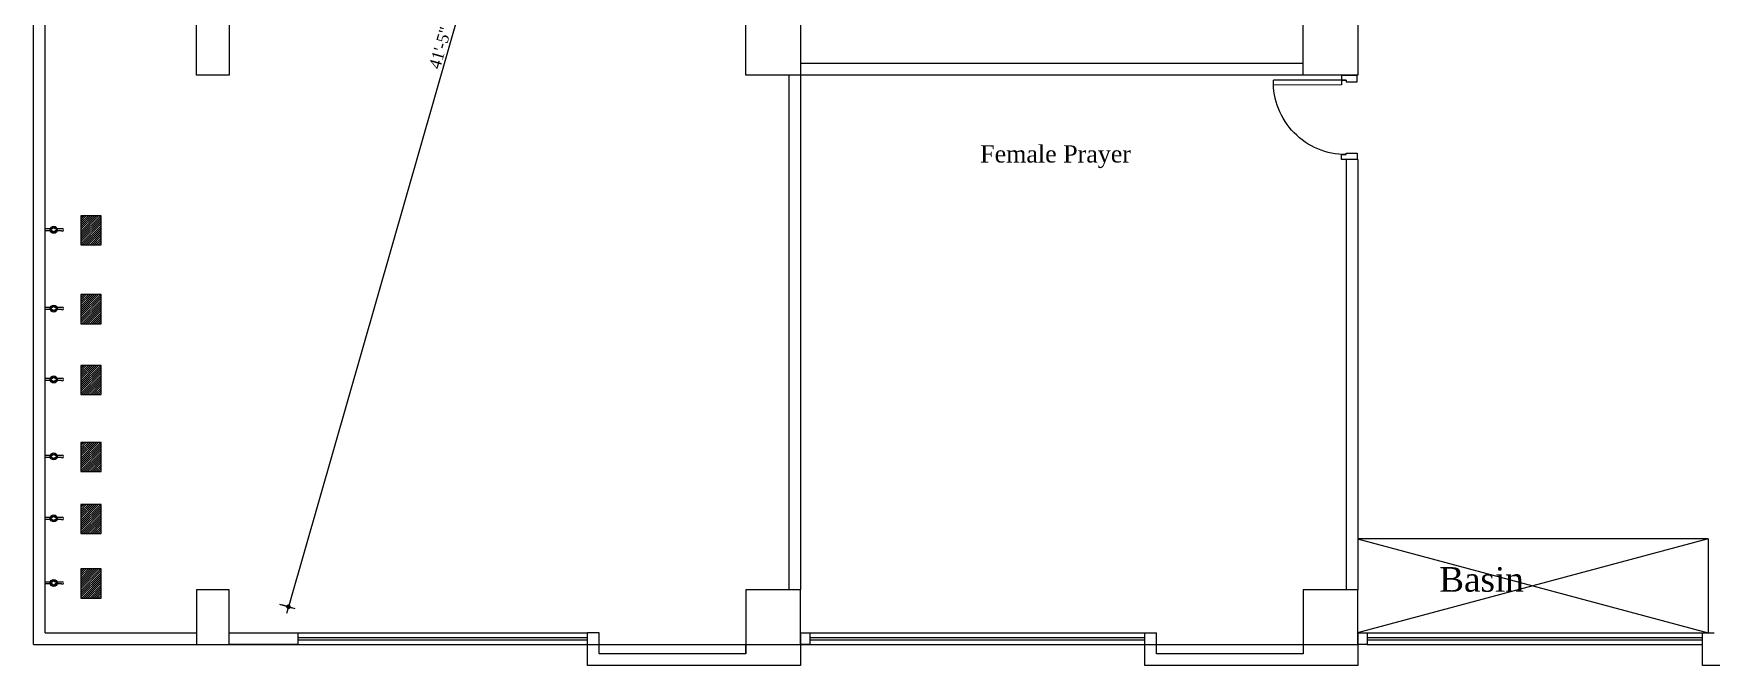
# Model space of a CAD drawing. Header units: inches. Extents: x -98933 to 1585249, y -3352739 to 192771.
# Drawn here: x 38847 to 39568, y 49740 to 50011 of the extents above; entities that cross this region are included whole.
import ezdxf

# ---------------------------------------------------------------- set-up
doc = ezdxf.new("R2010")
doc.units = ezdxf.units.IN
doc.header["$MEASUREMENT"] = 0
doc.header["$PDMODE"] = 35
doc.layers.get('0').update_dxf_attribs({"lineweight": 0})
doc.layers.get('Defpoints').update_dxf_attribs({"lineweight": 0})
for name, color, linetype, lineweight in [('COLUMN-2', 102, 'Continuous', 0), ('dia sp', 170, 'Continuous', 0), ('DIM_WORKING', 7, 'Continuous', 0), ('DOOR', 222, 'Continuous', 0), ('HATCH', 252, 'Continuous', 0), ('Layer1', 134, 'Continuous', 0), ('Stair', 171, 'Continuous', 0), ('SYMBLE', 86, 'Continuous', 0), ('TEX', 7, 'Continuous', 0), ('WALL (I)', 7, 'Continuous', 0), ('window', 140, 'Continuous', 0)]:
    doc.layers.add(name, color=color, linetype=linetype, lineweight=lineweight)
doc.styles.add('ARCH', font='times.ttf')
doc.styles.add('REG', font='times.ttf')
doc.dimstyles.new('Dim-Pres', dxfattribs={"dimtxt": 5.5, "dimasz": 2, "dimexe": 1.5, "dimexo": 1.5, "dimgap": 1, "dimtad": 3, "dimdec": 0, "dimzin": 3, "dimdsep": 46, "dimlunit": 4, "dimtxsty": 'REG', "dimblk": 'point', "dimcen": 2, "dimclrd": 256, "dimclre": 256, "dimclrt": 7, "dimadec": 0, "dimazin": 0, "dimtfac": 0.75, "dimtdec": 0, "dimtmove": 1, "dimatfit": 3, "dimldrblk": 'point', "dimfxl": 0, "dimtolj": 1, "dimtzin": 0, "dimlwd": -1, "dimlwe": -1, "dimarcsym": 1})

# ---------------------------------------------------------------- blocks, each defined once
blk = doc.blocks.new('TGH')
at = {"layer": 'Stair', "linetype": 'Continuous'}
for p, q in [((67647.34, -30194.16), (67645.86, -30194.16)), ((67647.34, -30194.69), (67645.86, -30194.69)), ((67647.88, -30194.16), (67647.61, -30194.16)), ((67647.88, -30194.69), (67647.61, -30194.69)), ((67649.01, -30194.16), (67648.73, -30194.16)), ((67649.01, -30194.69), (67648.73, -30194.69)), ((67650.49, -30194.16), (67649.27, -30194.16)), ((67650.49, -30194.69), (67649.27, -30194.69))]:
    blk.add_line(p, q, dxfattribs=at)
for radius in [1, 0.75]:
    blk.add_circle((67648.31, -30194.42), radius, dxfattribs=at)
for centre, radius, start, end in [((67648.31, -30194.42), 0.5, 32.1546, 147.8454), ((67648.31, -30194.42), 0.5, 212.1546, 327.8454), ((67650.75, -30194.42), 0.375, 225.203, 134.797)]:
    blk.add_arc(centre, radius, start, end, dxfattribs=at)
blk = doc.blocks.new('A$C2D517346')
at = {"layer": 'DOOR'}
for p, q in [((2.25, 5.25), (2.25, 39.99)), ((4.5, 7.5), (4.59, 39.99)), ((0, 7.5), (4.5, 7.5))]:
    blk.add_line(p, q, dxfattribs=at)
for points in [[(0, 7.5), (2.25, 7.5), (2.25, 5.25), (3, 5.25), (3, 0), (0, 0)], [(40, 7.5), (37.75, 7.5), (37.75, 5.25), (37, 5.25), (37, 0), (40, 0)]]:
    blk.add_lwpolyline(points, close=True, dxfattribs=at)
blk.add_arc((3, 5.25), 34.75, 0, 91.23748, dxfattribs=at)
blk = doc.blocks.new('dot')
at = {"color": 4}
for p, q in [((-1.5, 0), (1.5, 0)), ((0, 1.5), (0, -1.5))]:
    blk.add_line(p, q, dxfattribs=at)
at = {"color": 6, "const_width": 0.5}
blk.add_lwpolyline([(-0.25, 0, 1), (0.25, 0, 1)], format="xyb", close=True, dxfattribs=at)
blk = doc.blocks.new('point')
blk.add_blockref('dot', (0, 0))
blk = doc.blocks.new('*D557')
at = {"layer": 'Defpoints', "color": 0, "ltscale": 30, "transparency": 16777216}
for p in [(39068.27, 50250.05), (38931.01, 49772.04), (38956.51, 49764.72)]:
    blk.add_point(p, dxfattribs=at)
at = {"layer": 'Layer1', "ltscale": 30, "transparency": 16777216}
for p, q in [((39093.21, 50240.81), (38957.06, 49766.65)), ((39089.92, 50243.84), (39095.21, 50242.32)), ((38952.66, 49765.83), (38957.95, 49764.31))]:
    blk.add_line(p, q, dxfattribs=at)
at = {"layer": 'Layer1', "ltscale": 30, "transparency": 16777216, "xscale": 2, "yscale": 2, "zscale": 2}
for p, rotation in [((39093.77, 50242.73), 73.9788591265427), ((38956.51, 49764.72), 253.9788591265427)]:
    blk.add_blockref('point', p, dxfattribs=dict(at, rotation=rotation))
at = {"layer": 'Layer1', "color": 7, "ltscale": 30, "transparency": 16777216, "insert": (39021.73, 50004.71), "char_height": 5, "attachment_point": 5, "rotation": 73.97886, "style": 'REG'}
blk.add_mtext('\\A1;41\'-5"', dxfattribs=at)

msp = doc.modelspace()

# ---------------------------------------------------------------- hatches: boundary and pattern name
at = {"layer": 'dia sp', "ltscale": 30}
h = msp.add_hatch(dxfattribs=at)
h.set_pattern_fill('ANSI31', scale=5, style=0)
h.set_pattern_definition([(45, (29983.07034, 51646.4181), (-0.44194174, 0.44194174), [])])
h.paths.add_polyline_path([(38867.39, 49932.6), (38867.39, 49920.07), (38876.01, 49920.07), (38876.01, 49932.6)])
h = msp.add_hatch(dxfattribs=at)
h.set_pattern_fill('ANSI31', scale=5, style=0)
h.set_pattern_definition([(45, (29983.07034, 51612.60153), (-0.44194174, 0.44194174), [])])
h.paths.add_polyline_path([(38867.39, 49898.79), (38867.39, 49886.25), (38876.01, 49886.25), (38876.01, 49898.79)])
h = msp.add_hatch(dxfattribs=at)
h.set_pattern_fill('ANSI31', scale=5, style=0)
h.set_pattern_definition([(45, (29983.07034, 51582.16106), (-0.44194174, 0.44194174), [])])
h.paths.add_polyline_path([(38867.39, 49868.35), (38867.39, 49855.81), (38876.01, 49855.81), (38876.01, 49868.35)])
h = msp.add_hatch(dxfattribs=at)
h.set_pattern_fill('ANSI31', scale=5, style=0)
h.set_pattern_definition([(45, (29983.07034, 51549.1087), (-0.44194174, 0.44194174), [])])
h.paths.add_polyline_path([(38867.39, 49835.3), (38867.39, 49822.76), (38876.01, 49822.76), (38876.01, 49835.3)])
h = msp.add_hatch(dxfattribs=at)
h.set_pattern_fill('ANSI31', scale=5, style=0)
h.set_pattern_definition([(45, (29983.07034, 51522.48934), (-0.44194174, 0.44194174), [])])
h.paths.add_polyline_path([(38867.39, 49808.68), (38867.39, 49796.14), (38876.01, 49796.14), (38876.01, 49808.68)])
h = msp.add_hatch(dxfattribs=at)
h.set_pattern_fill('ANSI31', scale=5, style=0)
h.set_pattern_definition([(45, (29983.07034, 51494.7865), (-0.44194174, 0.44194174), [])])
h.paths.add_polyline_path([(38867.39, 49780.97), (38867.39, 49768.43), (38876.01, 49768.43), (38876.01, 49780.97)])

# ---------------------------------------------------------------- linework, layer by layer
at = {"layer": 'COLUMN-2', "color": 7}
for points in [[(38917.01, 50016.54), (38931.01, 50016.54), (38931.01, 49993.04), (38917.01, 49993.04)], [(39153.01, 50016.54), (39176.51, 50016.54), (39176.51, 49993.04), (39153.01, 49993.04)], [(39392.51, 50016.54), (39416.01, 50016.54), (39416.01, 49993.04), (39392.51, 49993.04)], [(38917.01, 49748.54), (38931.01, 49748.54), (38931.01, 49772.04), (38917.01, 49772.04)], [(39153.01, 49748.54), (39176.51, 49748.54), (39176.51, 49772.04), (39153.01, 49772.04)], [(39392.51, 49748.54), (39416.01, 49748.54), (39416.01, 49772.04), (39392.51, 49772.04)]]:
    msp.add_lwpolyline(points, close=True, dxfattribs=at)
at = {"layer": 'dia sp', "color": 7, "ltscale": 30}
for points in [[(38876.01, 49932.6), (38867.39, 49932.6), (38867.39, 49920.07), (38876.01, 49920.07)], [(38876.01, 49898.79), (38867.39, 49898.79), (38867.39, 49886.25), (38876.01, 49886.25)], [(38876.01, 49868.35), (38867.39, 49868.35), (38867.39, 49855.81), (38876.01, 49855.81)], [(38876.01, 49835.3), (38867.39, 49835.3), (38867.39, 49822.76), (38876.01, 49822.76)], [(38876.01, 49808.68), (38867.39, 49808.68), (38867.39, 49796.14), (38876.01, 49796.14)], [(38876.01, 49780.97), (38867.39, 49780.97), (38867.39, 49768.43), (38876.01, 49768.43)]]:
    msp.add_lwpolyline(points, close=True, dxfattribs=at)
at = {"layer": 'DIM_WORKING', "color": 7, "ltscale": 30}
for p, q in [((39171.51, 49993.04), (39171.51, 49772.04)), ((39392.51, 49998.04), (39176.51, 49998.04)), ((39392.51, 49993.04), (39176.51, 49993.04)), ((39176.51, 49993.04), (39176.51, 49772.04)), ((39416.01, 49956.7), (39411.01, 49956.7)), ((39090.01, 49753.54), (39085.01, 49753.54)), ((39153.01, 49748.54), (39153.01, 49744.54)), ((39176.51, 49753.54), (39176.51, 49739.54)), ((39392.51, 49748.54), (39392.51, 49744.54)), ((39416.01, 49753.54), (39416.01, 49739.54))]:
    msp.add_line(p, q, dxfattribs=at)
for points in [[(39411.01, 49956.7), (39411.01, 49772.04)], [(39411.01, 49956.7), (39411.01, 49772.04)], [(39416.01, 49956.7), (39416.01, 49772.04)], [(39416.01, 49956.7), (39416.01, 49772.04)]]:
    msp.add_lwpolyline(points, dxfattribs=at)
at = {"layer": 'Layer1', "color": 7, "ltscale": 30}
for p, q in [((39566.51, 49793.92), (39415.76, 49753.54)), ((39415.76, 49793.92), (39566.51, 49753.54)), ((39566.51, 49793.92), (39415.76, 49793.92))]:
    msp.add_line(p, q, dxfattribs=at)
for points in [[(39566.51, 49793.92), (39566.51, 49753.54)], [(39415.76, 49753.54), (39566.51, 49753.54)]]:
    msp.add_lwpolyline(points, dxfattribs=at)
at = {"layer": 'Layer1', "ltscale": 30}
msp.add_lwpolyline([(38847.01, 49748.54), (39416.01, 49748.54)], dxfattribs=at)
at = {"layer": 'WALL (I)', "color": 7, "ltscale": 30}
for p, q in [((38847.01, 49748.54), (38847.01, 50257.04)), ((38852.01, 49753.54), (38852.01, 50252.04)), ((38847.01, 49748.54), (38917.01, 49748.54)), ((38852.01, 49753.54), (38917.01, 49753.54)), ((38931.01, 49753.54), (38960.62, 49753.54)), ((38960.62, 49748.54), (38931.01, 49748.54)), ((38960.62, 49753.54), (38960.62, 49748.54)), ((39085.01, 49739.54), (39085.01, 49753.54)), ((39090.01, 49744.54), (39090.01, 49753.54)), ((39153.01, 49744.54), (39153.01, 49748.54)), ((39176.51, 49753.54), (39180.51, 49753.54)), ((39180.51, 49748.54), (39176.51, 49748.54)), ((39180.51, 49753.54), (39180.51, 49748.54)), ((39324.51, 49739.54), (39324.51, 49753.54)), ((39324.51, 49753.54), (39329.51, 49753.54)), ((39329.51, 49744.54), (39329.51, 49753.54)), ((39416.01, 49753.54), (39420.01, 49753.54)), ((39420.01, 49748.54), (39416.01, 49748.54)), ((39420.01, 49753.54), (39564.01, 49753.54)), ((39420.01, 49753.54), (39420.01, 49748.54)), ((39420.01, 49751.54), (39564.01, 49751.54)), ((39420.01, 49750.54), (39564.01, 49750.54)), ((39420.01, 49748.54), (39564.01, 49748.54)), ((39564.01, 49739.54), (39564.01, 49753.54)), ((39564.01, 49753.54), (39569.01, 49753.54)), ((39153.01, 49744.54), (39090.01, 49744.54)), ((39392.51, 49744.54), (39329.51, 49744.54)), ((39176.51, 49739.54), (39085.01, 49739.54)), ((39416.01, 49739.54), (39324.51, 49739.54)), ((39655.51, 49739.54), (39564.01, 49739.54))]:
    msp.add_line(p, q, dxfattribs=at)
at = {"layer": 'window', "color": 7, "ltscale": 30}
for p, q in [((38960.62, 49753.54), (39085.01, 49753.54)), ((38960.62, 49751.54), (39085.01, 49751.54)), ((38960.62, 49750.54), (39085.01, 49750.54)), ((38960.62, 49748.54), (39085.01, 49748.54)), ((39180.51, 49753.54), (39324.51, 49753.54)), ((39180.51, 49751.54), (39324.51, 49751.54)), ((39180.51, 49750.54), (39324.51, 49750.54)), ((39180.51, 49748.54), (39324.51, 49748.54))]:
    msp.add_line(p, q, dxfattribs=at)

# ---------------------------------------------------------------- block references
at = {"layer": 'HATCH', "color": 7, "xscale": 1.5, "yscale": 1.5, "zscale": 1.5}
for p in [(-62616.78, 95218.21), (-62616.78, 95184.39), (-62616.78, 95153.95), (-62616.78, 95120.9), (-62616.78, 95094.28), (-62616.78, 95066.57)]:
    msp.add_blockref('TGH', p, dxfattribs=at)
at = {"layer": 'WALL (I)', "color": 7, "ltscale": 30, "xscale": -0.8999999999941792, "yscale": 0.8999999999941792, "zscale": 0.9, "rotation": 90}
msp.add_blockref('A$C2D517346', (39415.66, 49992.83), dxfattribs=at)

# ---------------------------------------------------------------- texts
at = {"layer": 'SYMBLE', "color": 7, "ltscale": 30, "insert": (39450.94, 49781.75), "char_height": 10.56, "width": 17.4246, "attachment_point": 1, "style": 'ARCH'}
msp.add_mtext('Basin', dxfattribs=at)
at = {"layer": 'TEX', "color": 7, "ltscale": 30, "insert": (39253.72, 49962.86), "char_height": 7.392, "width": 135.92, "attachment_point": 1, "style": 'ARCH'}
msp.add_mtext('Female Prayer', dxfattribs=at)

# ---------------------------------------------------------------- dimensions: what is measured, and where the dimension line sits
at = {"layer": 'Layer1', "color": 1, "ltscale": 30}
dim = msp.add_aligned_dim(p1=(39068.27, 50250.05), p2=(38931.01, 49772.04), distance=26.53, dimstyle='Dim-Pres', override={"dimtxt": 5, "dimfxl": 4, "dimfxlon": 1}, dxfattribs=at)
dim.commit()
dim.dimension.update_dxf_attribs({"geometry": '*D557', "text_midpoint": (39021.73, 50004.71)})

doc.saveas('drawing.dxf')
